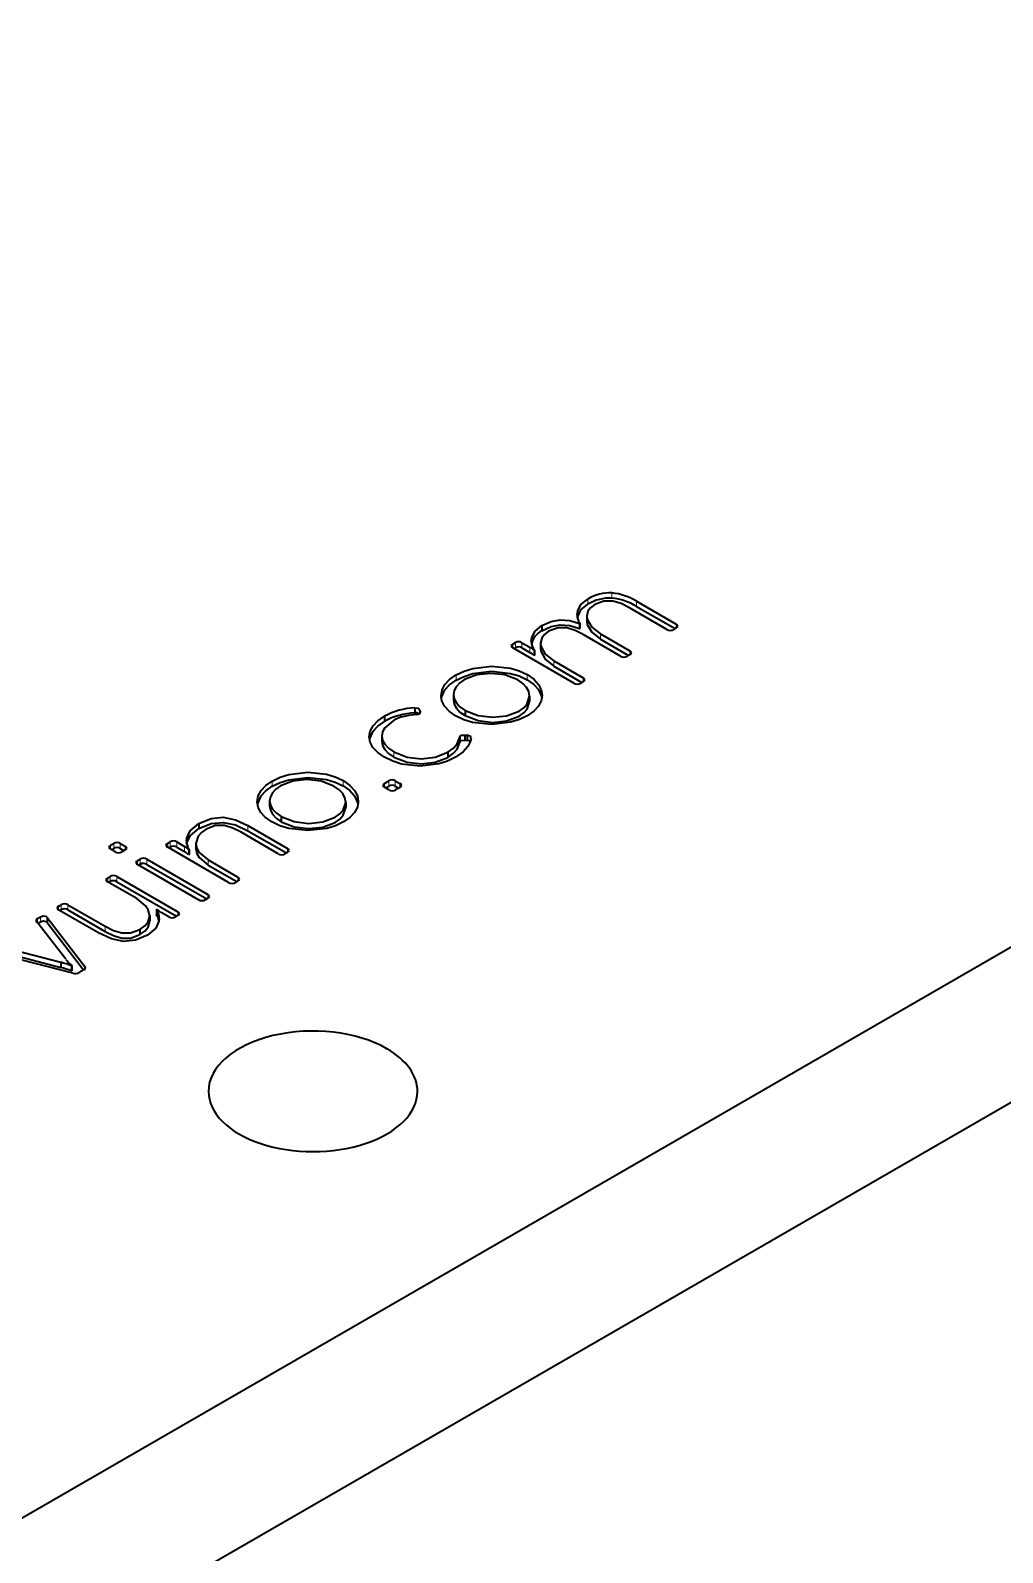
# Model space of a CAD drawing. Extents: x -452 to 1254, y -592 to 756.
# Drawn here: x 719.63 to 734.97, y 382.83 to 406.87 of the extents above; entities that cross this region are included whole.
import ezdxf

# ---------------------------------------------------------------- set-up
doc = ezdxf.new("R2010")
doc.units = 0

msp = doc.modelspace()

# ---------------------------------------------------------------- linework, layer by layer
at = {"color": 7, "lineweight": 35}
for p, q in [((627.083, 330.028), (828.162, 446.121)), ((627.083, 327.578), (828.162, 443.671))]:
    msp.add_line(p, q, dxfattribs=at)
at = {"color": 7, "lineweight": 13, "ltscale": 0.002041}
for p, q in [((728.424, 397.892), (728.424, 397.81)), ((728.624, 397.34), (728.624, 397.258)), ((723.444, 395.017), (723.444, 394.935)), ((724.565, 395.023), (724.565, 394.941)), ((725.285, 395.019), (725.285, 394.937)), ((723.058, 394.315), (723.058, 394.233)), ((721.832, 394.056), (721.832, 393.974)), ((721.936, 394.055), (721.936, 393.973)), ((722.059, 393.983), (722.059, 393.902)), ((722.431, 393.771), (722.431, 393.69)), ((720.886, 393.51), (720.886, 393.428)), ((719.74, 392.848), (719.74, 392.767)), ((719.785, 392.874), (719.785, 392.793)), ((720.112, 393.063), (720.112, 392.982)), ((720.219, 393.063), (720.219, 392.982))]:
    msp.add_line(p, q, dxfattribs=at)
at = {"color": 7, "lineweight": 13, "ltscale": 0.002042}
for p, q in [((728.807, 397.987), (728.807, 397.906)), ((729.194, 397.857), (729.194, 397.776)), ((727.283, 397.203), (727.283, 397.122)), ((727.387, 397.202), (727.387, 397.12)), ((727.51, 397.131), (727.51, 397.049)), ((726.347, 396.693), (726.347, 396.611)), ((727.468, 396.699), (727.468, 396.617)), ((727.889, 396.915), (727.889, 396.833)), ((725.366, 395.478), (725.366, 395.396)), ((725.387, 395.019), (725.387, 394.938)), ((720.941, 394.033), (720.941, 393.951)), ((721.045, 394.031), (721.045, 393.95)), ((721.36, 393.783), (721.36, 393.702)), ((721.464, 393.782), (721.464, 393.701)), ((720.99, 393.509), (720.99, 393.427)), ((720.807, 392.723), (720.807, 392.642))]:
    msp.add_line(p, q, dxfattribs=at)
at = {"color": 7, "lineweight": 35, "ltscale": 0.01706}
for p, q in [((729.676, 397.412), (729.085, 397.753)), ((728.943, 396.988), (728.352, 397.33))]:
    msp.add_line(p, q, dxfattribs=at)
at = {"color": 7, "lineweight": 35, "ltscale": 0.018102}
msp.add_line((729.194, 397.857), (729.821, 397.495), dxfattribs=at)
at = {"color": 7, "lineweight": 35, "ltscale": 0.017593}
msp.add_line((729.194, 397.776), (729.803, 397.424), dxfattribs=at)
at = {"color": 7, "lineweight": 35, "ltscale": 0.002041}
for p, q in [((727.698, 397.472), (727.698, 397.39)), ((728.295, 397.508), (728.295, 397.426)), ((728.411, 397.621), (728.411, 397.539)), ((727.583, 397.084), (727.583, 397.003)), ((726.306, 396.382), (726.306, 396.301)), ((727.508, 396.356), (727.508, 396.275)), ((725.217, 396.04), (725.217, 395.958)), ((726.488, 396.133), (726.488, 396.052)), ((726.522, 395.741), (726.522, 395.659)), ((726.214, 395.472), (726.214, 395.39)), ((723.403, 394.706), (723.403, 394.625)), ((724.605, 394.68), (724.605, 394.599)), ((722.284, 394.347), (722.284, 394.265)), ((723.585, 394.457), (723.585, 394.375)), ((722.127, 393.934), (722.127, 393.853)), ((719.889, 392.863), (719.889, 392.782)), ((721.511, 392.889), (721.511, 392.808)), ((721.615, 392.988), (721.615, 392.907)), ((720.108, 392.155), (720.108, 392.073)), ((720.274, 392.101), (720.274, 392.019))]:
    msp.add_line(p, q, dxfattribs=at)
at = {"color": 7, "lineweight": 35, "ltscale": 0.000127189}
for p, q in [((728.295, 397.508), (728.299, 397.51)), ((722.127, 393.934), (722.131, 393.937))]:
    msp.add_line(p, q, dxfattribs=at)
at = {"color": 7, "lineweight": 35, "ltscale": 0.000126806}
for p, q in [((728.295, 397.426), (728.299, 397.428)), ((722.127, 393.853), (722.131, 393.855)), ((720.274, 392.101), (720.278, 392.104))]:
    msp.add_line(p, q, dxfattribs=at)
at = {"color": 7, "lineweight": 35, "ltscale": 0.002042}
for p, q in [((728.299, 397.51), (728.299, 397.428)), ((727.68, 397.196), (727.68, 397.114)), ((727.578, 397.082), (727.578, 397)), ((725.693, 396.175), (725.693, 396.093)), ((725.175, 395.728), (725.175, 395.646)), ((726.486, 395.744), (726.486, 395.663)), ((726.403, 395.711), (726.403, 395.629)), ((722.131, 393.937), (722.131, 393.855)), ((722.237, 394.031), (722.237, 393.949)), ((721.356, 392.674), (721.356, 392.593)), ((720.278, 392.104), (720.278, 392.022))]:
    msp.add_line(p, q, dxfattribs=at)
at = {"color": 7, "lineweight": 35, "ltscale": 0.001105}
msp.add_line((729.821, 397.434), (729.783, 397.412), dxfattribs=at)
at = {"color": 7, "lineweight": 13, "ltscale": 0.001534}
for p, q in [((729.821, 397.495), (729.821, 397.434)), ((727.245, 397.181), (727.245, 397.12)), ((729.088, 397.072), (729.088, 397.011)), ((728.352, 396.647), (728.352, 396.586))]:
    msp.add_line(p, q, dxfattribs=at)
at = {"color": 7, "lineweight": 35, "ltscale": 0.001103}
for p, q in [((727.245, 397.181), (727.283, 397.203)), ((721.955, 392.893), (721.917, 392.87)), ((720.484, 392.09), (720.484, 392.046))]:
    msp.add_line(p, q, dxfattribs=at)
at = {"color": 7, "lineweight": 35, "ltscale": 0.003558}
for p, q in [((727.387, 397.202), (727.51, 397.131)), ((727.387, 397.12), (727.51, 397.049)), ((721.812, 392.872), (721.689, 392.943))]:
    msp.add_line(p, q, dxfattribs=at)
at = {"color": 7, "lineweight": 35, "ltscale": 0.013375}
for p, q in [((728.624, 397.34), (729.088, 397.072)), ((727.889, 396.915), (728.352, 396.647))]:
    msp.add_line(p, q, dxfattribs=at)
at = {"color": 7, "lineweight": 35, "ltscale": 0.012867}
msp.add_line((728.624, 397.258), (729.07, 397.001), dxfattribs=at)
at = {"color": 7, "lineweight": 35, "ltscale": 0.027791}
for p, q in [((728.208, 396.564), (727.245, 397.12)), ((722.756, 393.417), (721.794, 393.972)), ((722.282, 393.143), (721.319, 393.699)), ((721.464, 393.782), (722.427, 393.226)), ((720.99, 393.509), (721.953, 392.953))]:
    msp.add_line(p, q, dxfattribs=at)
at = {"color": 7, "lineweight": 35, "ltscale": 0.000595423}
msp.add_line((727.263, 397.11), (727.283, 397.122), dxfattribs=at)
at = {"color": 7, "lineweight": 35, "ltscale": 0.000125103}
msp.add_line((727.578, 397.082), (727.583, 397.084), dxfattribs=at)
at = {"color": 7, "lineweight": 35, "ltscale": 0.000125487}
msp.add_line((727.578, 397), (727.583, 397.003), dxfattribs=at)
at = {"color": 7, "lineweight": 35, "ltscale": 0.00116}
msp.add_line((729.089, 397.012), (729.049, 396.989), dxfattribs=at)
at = {"color": 7, "lineweight": 35, "ltscale": 0.012866}
msp.add_line((727.889, 396.833), (728.334, 396.576), dxfattribs=at)
at = {"color": 7, "lineweight": 35, "ltscale": 0.001168}
for p, q in [((728.354, 396.587), (728.314, 396.564)), ((721.319, 393.76), (721.36, 393.783)), ((720.072, 393.04), (720.112, 393.063))]:
    msp.add_line(p, q, dxfattribs=at)
at = {"color": 7, "lineweight": 35, "ltscale": 0.000590977}
msp.add_line((725.772, 396.137), (725.781, 396.115), dxfattribs=at)
at = {"color": 7, "lineweight": 35, "ltscale": 0.001334}
msp.add_line((725.772, 396.137), (725.772, 396.084), dxfattribs=at)
at = {"color": 7, "lineweight": 35, "ltscale": 0.000294467}
msp.add_line((725.781, 396.115), (725.783, 396.103), dxfattribs=at)
at = {"color": 7, "lineweight": 13, "ltscale": 0.000539398}
msp.add_line((725.781, 396.115), (725.781, 396.093), dxfattribs=at)
at = {"color": 7, "lineweight": 35, "ltscale": 0.000912893}
msp.add_line((726.486, 395.744), (726.522, 395.741), dxfattribs=at)
at = {"color": 7, "lineweight": 35, "ltscale": 0.000912814}
msp.add_line((726.486, 395.663), (726.522, 395.659), dxfattribs=at)
at = {"color": 7, "lineweight": 35, "ltscale": 0.002024}
msp.add_line((725.215, 394.979), (725.285, 395.019), dxfattribs=at)
at = {"color": 7, "lineweight": 35, "ltscale": 0.002089}
msp.add_line((725.387, 395.019), (725.46, 394.977), dxfattribs=at)
at = {"color": 7, "lineweight": 13, "ltscale": 0.00147}
for p, q in [((725.215, 394.979), (725.215, 394.92)), ((721.122, 393.987), (721.122, 393.928))]:
    msp.add_line(p, q, dxfattribs=at)
at = {"color": 7, "lineweight": 35, "ltscale": 0.002088}
msp.add_line((725.287, 394.878), (725.215, 394.92), dxfattribs=at)
at = {"color": 7, "lineweight": 35, "ltscale": 0.001454}
msp.add_line((725.235, 394.908), (725.285, 394.937), dxfattribs=at)
at = {"color": 7, "lineweight": 35, "ltscale": 0.001581}
msp.add_line((725.387, 394.938), (725.442, 394.906), dxfattribs=at)
at = {"color": 7, "lineweight": 35, "ltscale": 0.002026}
msp.add_line((725.461, 394.917), (725.391, 394.877), dxfattribs=at)
at = {"color": 7, "lineweight": 13, "ltscale": 0.001533}
for p, q in [((725.46, 394.977), (725.46, 394.916)), ((721.794, 394.034), (721.794, 393.972)), ((723.685, 393.953), (723.685, 393.891)), ((721.319, 393.76), (721.319, 393.699)), ((722.901, 393.5), (722.901, 393.439)), ((722.427, 393.226), (722.427, 393.165))]:
    msp.add_line(p, q, dxfattribs=at)
at = {"color": 7, "lineweight": 35, "ltscale": 0.018101}
msp.add_line((723.058, 394.315), (723.685, 393.953), dxfattribs=at)
at = {"color": 7, "lineweight": 35, "ltscale": 0.001104}
msp.add_line((721.794, 394.034), (721.832, 394.056), dxfattribs=at)
at = {"color": 7, "lineweight": 35, "ltscale": 0.003559}
for p, q in [((721.936, 394.055), (722.059, 393.983)), ((721.936, 393.973), (722.059, 393.902))]:
    msp.add_line(p, q, dxfattribs=at)
at = {"color": 7, "lineweight": 35, "ltscale": 0.016997}
msp.add_line((723.54, 393.869), (722.952, 394.209), dxfattribs=at)
at = {"color": 7, "lineweight": 35, "ltscale": 0.017592}
msp.add_line((723.058, 394.233), (723.667, 393.881), dxfattribs=at)
at = {"color": 7, "lineweight": 35, "ltscale": 0.001533}
for p, q in [((720.888, 394.002), (720.941, 394.033)), ((721.122, 393.928), (721.069, 393.898))]:
    msp.add_line(p, q, dxfattribs=at)
at = {"color": 7, "lineweight": 13, "ltscale": 0.001478}
msp.add_line((720.888, 394.002), (720.888, 393.943), dxfattribs=at)
at = {"color": 7, "lineweight": 35, "ltscale": 0.002208}
for p, q in [((720.966, 393.897), (720.89, 393.942)), ((721.045, 394.031), (721.122, 393.987))]:
    msp.add_line(p, q, dxfattribs=at)
at = {"color": 7, "lineweight": 35, "ltscale": 0.000969031}
msp.add_line((720.908, 393.931), (720.941, 393.951), dxfattribs=at)
at = {"color": 7, "lineweight": 35, "ltscale": 0.001637}
msp.add_line((721.045, 393.95), (721.102, 393.917), dxfattribs=at)
at = {"color": 7, "lineweight": 35, "ltscale": 0.000595805}
msp.add_line((721.811, 393.962), (721.832, 393.974), dxfattribs=at)
at = {"color": 7, "lineweight": 35, "ltscale": 0.001161}
for p, q in [((723.685, 393.891), (723.645, 393.868)), ((720.846, 393.487), (720.886, 393.51))]:
    msp.add_line(p, q, dxfattribs=at)
at = {"color": 7, "lineweight": 35, "ltscale": 0.000659017}
for p, q in [((721.337, 393.689), (721.36, 393.702)), ((720.863, 393.415), (720.886, 393.428))]:
    msp.add_line(p, q, dxfattribs=at)
at = {"color": 7, "lineweight": 35, "ltscale": 0.027283}
for p, q in [((721.464, 393.701), (722.409, 393.155)), ((720.99, 393.427), (721.935, 392.881))]:
    msp.add_line(p, q, dxfattribs=at)
at = {"color": 7, "lineweight": 35, "ltscale": 0.013558}
msp.add_line((722.431, 393.771), (722.901, 393.5), dxfattribs=at)
at = {"color": 7, "lineweight": 35, "ltscale": 0.013051}
msp.add_line((722.431, 393.69), (722.883, 393.429), dxfattribs=at)
at = {"color": 7, "lineweight": 35, "ltscale": 0.013249}
msp.add_line((721.304, 393.16), (720.845, 393.425), dxfattribs=at)
at = {"color": 7, "lineweight": 13, "ltscale": 0.00154}
msp.add_line((720.846, 393.487), (720.846, 393.425), dxfattribs=at)
at = {"color": 7, "lineweight": 35, "ltscale": 0.001167}
msp.add_line((722.903, 393.44), (722.862, 393.417), dxfattribs=at)
at = {"color": 7, "lineweight": 35, "ltscale": 0.001166}
msp.add_line((722.429, 393.166), (722.388, 393.143), dxfattribs=at)
at = {"color": 7, "lineweight": 35, "ltscale": 0.00129}
for p, q in [((719.74, 392.848), (719.785, 392.874)), ((719.74, 392.767), (719.785, 392.793))]:
    msp.add_line(p, q, dxfattribs=at)
at = {"color": 7, "lineweight": 35, "ltscale": 0.024384}
msp.add_line((719.889, 392.863), (720.484, 392.09), dxfattribs=at)
at = {"color": 7, "lineweight": 13, "ltscale": 0.001479}
msp.add_line((720.072, 393.04), (720.072, 392.981), dxfattribs=at)
at = {"color": 7, "lineweight": 35, "ltscale": 0.018093}
msp.add_line((720.701, 392.618), (720.074, 392.98), dxfattribs=at)
at = {"color": 7, "lineweight": 35, "ltscale": 0.000603938}
msp.add_line((720.091, 392.969), (720.112, 392.982), dxfattribs=at)
at = {"color": 7, "lineweight": 35, "ltscale": 0.01699}
for p, q in [((720.219, 393.063), (720.807, 392.723)), ((720.219, 392.982), (720.807, 392.642))]:
    msp.add_line(p, q, dxfattribs=at)
at = {"color": 7, "lineweight": 35, "ltscale": 0.000118678}
msp.add_line((721.619, 392.991), (721.615, 392.988), dxfattribs=at)
at = {"color": 7, "lineweight": 13, "ltscale": 0.001532}
msp.add_line((721.953, 392.953), (721.953, 392.891), dxfattribs=at)
at = {"color": 7, "lineweight": 35, "ltscale": 0.018726}
msp.add_line((720.187, 392.201), (719.725, 392.791), dxfattribs=at)
at = {"color": 7, "lineweight": 35, "ltscale": 0.023621}
msp.add_line((719.889, 392.782), (720.465, 392.033), dxfattribs=at)
at = {"color": 7, "lineweight": 35, "ltscale": 0.026453}
for p, q in [((719.084, 392.42), (720.108, 392.155)), ((719.084, 392.339), (720.108, 392.073))]:
    msp.add_line(p, q, dxfattribs=at)
at = {"color": 7, "lineweight": 35, "ltscale": 0.034555}
msp.add_line((720.297, 391.982), (718.958, 392.326), dxfattribs=at)
at = {"color": 7, "lineweight": 35, "ltscale": 0.000126427}
msp.add_line((720.274, 392.019), (720.278, 392.022), dxfattribs=at)
at = {"color": 7, "lineweight": 35, "ltscale": 0.002019}
msp.add_line((720.467, 392.034), (720.397, 391.993), dxfattribs=at)
at = {"color": 7, "lineweight": 35}
for points in [[(728.257, 397.641), (728.266, 397.705), (728.318, 397.805), (728.424, 397.892)], [(728.261, 397.6), (728.318, 397.723), (728.424, 397.81)], [(728.537, 397.805), (728.47, 397.754), (728.429, 397.698), (728.411, 397.621)], [(729.085, 397.753), (728.954, 397.819), (728.819, 397.858), (728.679, 397.857), (728.537, 397.805)], [(727.534, 397.222), (727.542, 397.284), (727.595, 397.386), (727.698, 397.472)], [(727.698, 397.472), (727.845, 397.538), (727.992, 397.565), (728.141, 397.554), (728.295, 397.508)], [(727.698, 397.39), (727.845, 397.456), (727.992, 397.483), (728.141, 397.472), (728.295, 397.426)], [(728.352, 397.33), (728.229, 397.393), (728.097, 397.435), (727.957, 397.438), (727.807, 397.384)], [(728.411, 397.621), (728.417, 397.573), (728.487, 397.448), (728.624, 397.34)], [(728.411, 397.539), (728.417, 397.492), (728.487, 397.366), (728.624, 397.258)], [(727.807, 397.384), (727.741, 397.333), (727.698, 397.275), (727.68, 397.196)], [(727.68, 397.196), (727.686, 397.149), (727.755, 397.023), (727.889, 396.915)], [(727.68, 397.114), (727.686, 397.067), (727.755, 396.941), (727.889, 396.833)], [(726.11, 396.365), (726.126, 396.458), (726.171, 396.542), (726.245, 396.621), (726.347, 396.693)], [(727.32, 396.613), (727.117, 396.692), (726.893, 396.718), (726.672, 396.693), (726.479, 396.619), (726.404, 396.566), (726.349, 396.507), (726.317, 396.445), (726.306, 396.382)], [(726.347, 396.693), (726.472, 396.752), (726.61, 396.795), (726.907, 396.831), (727.203, 396.8), (727.342, 396.759), (727.468, 396.699)], [(726.347, 396.611), (726.472, 396.67), (726.61, 396.714), (726.907, 396.75), (727.203, 396.718), (727.342, 396.677), (727.468, 396.617)], [(727.468, 396.699), (727.573, 396.625), (727.647, 396.544), (727.691, 396.458), (727.706, 396.371)], [(726.113, 396.324), (726.171, 396.46), (726.245, 396.539), (726.347, 396.611)], [(727.508, 396.356), (727.495, 396.429), (727.459, 396.494), (727.401, 396.556), (727.32, 396.613)], [(727.468, 396.617), (727.573, 396.543), (727.647, 396.462), (727.703, 396.33)], [(726.339, 396.047), (726.236, 396.12), (726.164, 396.2), (726.123, 396.282), (726.11, 396.365)], [(726.306, 396.382), (726.318, 396.314), (726.352, 396.25), (726.408, 396.189), (726.488, 396.133)], [(726.306, 396.301), (726.318, 396.232), (726.352, 396.168), (726.408, 396.107), (726.488, 396.052)], [(726.488, 396.133), (726.694, 396.052), (726.922, 396.024), (727.145, 396.047), (727.34, 396.122), (727.414, 396.175), (727.468, 396.234), (727.508, 396.356)], [(726.488, 396.052), (726.694, 395.971), (726.922, 395.942), (727.145, 395.966), (727.34, 396.04), (727.414, 396.093), (727.468, 396.152), (727.508, 396.275)], [(727.706, 396.371), (727.691, 396.283), (727.646, 396.198), (727.573, 396.119), (727.47, 396.047)], [(724.976, 395.716), (724.992, 395.805), (725.038, 395.888), (725.113, 395.968), (725.217, 396.04)], [(725.351, 395.968), (725.219, 395.855), (725.186, 395.792), (725.175, 395.728)], [(725.693, 396.175), (725.742, 396.17), (725.759, 396.16), (725.772, 396.137)], [(727.47, 396.047), (727.346, 395.988), (727.207, 395.945), (726.909, 395.91), (726.608, 395.944), (726.467, 395.986), (726.339, 396.047)], [(724.979, 395.675), (725.038, 395.807), (725.113, 395.886), (725.217, 395.958)], [(725.175, 395.728), (725.187, 395.662), (725.222, 395.598), (725.282, 395.536), (725.366, 395.478)], [(726.403, 395.711), (726.416, 395.733), (726.433, 395.742), (726.486, 395.744)], [(725.217, 395.392), (725.11, 395.467), (725.034, 395.548), (724.991, 395.631), (724.976, 395.716)], [(725.175, 395.646), (725.187, 395.58), (725.222, 395.516), (725.282, 395.454), (725.366, 395.396)], [(726.214, 395.472), (726.304, 395.537), (726.361, 395.603), (726.403, 395.711)], [(726.214, 395.39), (726.304, 395.456), (726.361, 395.522), (726.403, 395.629)], [(726.582, 395.692), (726.567, 395.636), (726.53, 395.563), (726.457, 395.48), (726.337, 395.393)], [(726.403, 395.629), (726.416, 395.652), (726.433, 395.66), (726.486, 395.663)], [(726.337, 395.393), (726.212, 395.333), (726.075, 395.288), (725.781, 395.252), (725.487, 395.285), (725.347, 395.329), (725.217, 395.392)], [(725.366, 395.478), (725.572, 395.396), (725.795, 395.369), (726.016, 395.395), (726.214, 395.472)], [(725.366, 395.396), (725.572, 395.314), (725.795, 395.287), (726.016, 395.313), (726.214, 395.39)], [(723.207, 394.689), (723.223, 394.782), (723.268, 394.866), (723.342, 394.945), (723.444, 395.017)], [(724.416, 394.937), (724.214, 395.015), (723.99, 395.042), (723.769, 395.017), (723.576, 394.943), (723.501, 394.89), (723.446, 394.831), (723.414, 394.769), (723.403, 394.706)], [(723.444, 395.017), (723.569, 395.076), (723.707, 395.119), (724.004, 395.155), (724.3, 395.124), (724.439, 395.082), (724.565, 395.023)], [(723.444, 394.935), (723.569, 394.994), (723.707, 395.037), (724.004, 395.074), (724.3, 395.042), (724.439, 395.001), (724.565, 394.941)], [(724.565, 395.023), (724.67, 394.949), (724.744, 394.868), (724.788, 394.782), (724.803, 394.695)], [(723.21, 394.648), (723.268, 394.784), (723.342, 394.863), (723.444, 394.935)], [(724.605, 394.68), (724.592, 394.753), (724.556, 394.818), (724.498, 394.88), (724.416, 394.937)], [(724.565, 394.941), (724.67, 394.867), (724.744, 394.786), (724.8, 394.654)], [(723.436, 394.371), (723.333, 394.444), (723.261, 394.524), (723.22, 394.606), (723.207, 394.689)], [(723.403, 394.706), (723.415, 394.638), (723.449, 394.574), (723.505, 394.513), (723.585, 394.457)], [(723.403, 394.625), (723.415, 394.556), (723.449, 394.492), (723.505, 394.431), (723.585, 394.375)], [(723.585, 394.457), (723.791, 394.376), (724.019, 394.348), (724.242, 394.371), (724.437, 394.446), (724.511, 394.498), (724.565, 394.558), (724.605, 394.68)], [(723.585, 394.375), (723.791, 394.294), (724.019, 394.266), (724.242, 394.289), (724.437, 394.364), (724.511, 394.417), (724.565, 394.476), (724.605, 394.599)], [(724.803, 394.695), (724.788, 394.607), (724.743, 394.522), (724.669, 394.443), (724.567, 394.371)], [(722.089, 394.072), (722.093, 394.117), (722.147, 394.233), (722.284, 394.347)], [(722.284, 394.347), (722.48, 394.428), (722.671, 394.445), (722.863, 394.405), (723.058, 394.315)], [(722.284, 394.265), (722.48, 394.346), (722.671, 394.363), (722.863, 394.323), (723.058, 394.233)], [(722.952, 394.209), (722.823, 394.275), (722.69, 394.315), (722.55, 394.313), (722.401, 394.257)], [(724.567, 394.371), (724.443, 394.312), (724.304, 394.269), (724.006, 394.234), (723.705, 394.268), (723.564, 394.31), (723.436, 394.371)], [(722.092, 394.031), (722.147, 394.152), (722.284, 394.265)], [(722.401, 394.257), (722.327, 394.205), (722.275, 394.146), (722.237, 394.031)], [(722.237, 394.031), (722.253, 393.954), (722.29, 393.89), (722.431, 393.771)], [(722.237, 393.949), (722.253, 393.872), (722.29, 393.808), (722.431, 393.69)], [(721.511, 392.889), (721.487, 392.984), (721.445, 393.047), (721.304, 393.16)], [(719.785, 392.874), (719.825, 392.889), (719.868, 392.882), (719.889, 392.863)], [(721.356, 392.674), (721.433, 392.73), (721.483, 392.791), (721.511, 392.889)], [(721.66, 392.848), (721.656, 392.806), (721.604, 392.694), (721.472, 392.585)], [(719.785, 392.793), (719.825, 392.808), (719.868, 392.8), (719.889, 392.782)], [(721.472, 392.585), (721.283, 392.505), (721.096, 392.485), (720.905, 392.524), (720.701, 392.618)], [(720.807, 392.723), (720.936, 392.658), (721.068, 392.617), (721.207, 392.618), (721.356, 392.674)], [(720.807, 392.642), (720.936, 392.576), (721.068, 392.536), (721.207, 392.536), (721.356, 392.593)], [(721.356, 392.593), (721.433, 392.648), (721.483, 392.709), (721.511, 392.808)]]:
    msp.add_lwpolyline(points, dxfattribs=at)
for centre, radius, start, end in [((728.768, 397.342), 0.647, 86.553, 122.0099), ((728.768, 397.26), 0.647, 86.553, 122.0099), ((728.708, 397.062), 0.932, 58.5879, 83.8932), ((728.708, 396.98), 0.932, 58.5879, 83.8932), ((728.48, 397.64), 0.223, 179.7551, 215.5853), ((729.729, 397.496), 0.0992, 237.7273, 302.4521), ((729.807, 397.454), 0.0426, 14.0998, 70.7427), ((729.807, 397.475), 0.0426, 289.2573, 345.9002), ((727.259, 397.14), 0.0429, 109.1335, 165.5826), ((727.334, 397.121), 0.0965, 56.6311, 121.7132), ((727.75, 397.221), 0.216, 179.7666, 219.3649), ((727.843, 397.111), 0.314, 117.5379, 167.0747), ((727.259, 397.161), 0.0429, 194.4174, 250.8665), ((727.334, 397.039), 0.0965, 56.6311, 121.7132), ((727.357, 396.846), 0.323, 46.8054, 61.7196), ((727.357, 396.765), 0.323, 46.8054, 61.7196), ((728.996, 397.073), 0.0992, 237.7273, 302.4521), ((729.073, 397.03), 0.0435, 14.6496, 70.8595), ((729.076, 397.05), 0.0403, 289.3774, 346.3635), ((728.261, 396.648), 0.0988, 237.5606, 302.4393), ((728.338, 396.606), 0.0436, 14.658, 70.8511), ((728.341, 396.626), 0.04, 289.4136, 346.4794), ((725.746, 395.065), 1.11, 92.74, 118.4979), ((725.746, 394.984), 1.11, 92.74, 118.4979), ((725.669, 395.427), 0.628, 100.8045, 120.4724), ((725.885, 394.343), 1.733, 95.4943, 101.0717), ((725.71, 396.009), 0.0849, 53.4524, 101.4436), ((726.516, 395.569), 0.0901, 54.3286, 86.2736), ((725.336, 394.939), 0.0951, 57.7329, 122.4543), ((725.229, 394.939), 0.0409, 109.2591, 165.9047), ((725.229, 394.959), 0.0409, 194.0953, 250.7409), ((725.336, 394.857), 0.0951, 57.7329, 122.4543), ((725.341, 394.96), 0.0971, 236.8673, 301.4795), ((725.445, 394.936), 0.0435, 14.6496, 70.8595), ((725.448, 394.956), 0.0403, 289.3774, 346.3635), ((720.992, 393.95), 0.0968, 56.7512, 121.5945), ((721.883, 393.974), 0.0965, 56.6311, 121.7132), ((722.326, 394.073), 0.237, 180.1479, 214.895), ((720.902, 393.963), 0.0404, 109.3156, 166.2027), ((720.904, 393.984), 0.0436, 194.8057, 250.9219), ((720.992, 393.868), 0.0968, 56.7512, 121.5945), ((721.017, 393.978), 0.0951, 237.7329, 302.4543), ((721.108, 393.948), 0.0409, 14.0953, 70.7409), ((721.108, 393.968), 0.0409, 289.2591, 345.9047), ((721.808, 393.993), 0.0429, 109.1335, 165.5826), ((721.808, 394.014), 0.0429, 194.4174, 250.8665), ((721.883, 393.892), 0.0965, 56.6311, 121.7132), ((721.906, 393.699), 0.323, 46.8054, 61.7196), ((721.906, 393.617), 0.323, 46.8054, 61.7196), ((723.594, 393.951), 0.0972, 236.9172, 301.6162), ((723.671, 393.912), 0.0428, 14.3918, 70.7583), ((723.671, 393.932), 0.0427, 289.1481, 345.8746), ((721.334, 393.719), 0.0429, 109.1335, 165.5826), ((721.334, 393.74), 0.0429, 194.4174, 250.8665), ((721.411, 393.701), 0.0968, 56.7512, 121.5945), ((721.411, 393.619), 0.0968, 56.7512, 121.5945), ((720.86, 393.445), 0.0431, 109.1651, 165.6225), ((720.86, 393.466), 0.0427, 194.2154, 250.7756), ((720.937, 393.427), 0.0969, 56.8013, 121.7312), ((720.937, 393.346), 0.0969, 56.8013, 121.7312), ((722.809, 393.5), 0.0988, 237.5606, 302.4393), ((722.886, 393.458), 0.0436, 14.658, 70.8511), ((722.889, 393.478), 0.04, 289.4136, 346.4794), ((720.166, 392.98), 0.0988, 57.5607, 122.4394), ((722.335, 393.227), 0.0988, 237.5606, 302.4393), ((722.412, 393.184), 0.0436, 14.658, 70.8511), ((722.415, 393.205), 0.04, 289.4136, 346.4794), ((719.755, 392.807), 0.0432, 110.1834, 169.2294), ((720.086, 393.001), 0.0404, 109.3156, 166.2027), ((720.088, 393.022), 0.0436, 194.8057, 250.9219), ((720.166, 392.898), 0.0988, 57.5607, 122.4394), ((721.417, 392.847), 0.243, 0.1061, 35.4224), ((721.419, 392.767), 0.24, 9.7743, 35.5537), ((721.825, 393.219), 0.307, 227.8958, 243.7758), ((721.866, 392.953), 0.0971, 236.8673, 301.4795), ((721.938, 392.911), 0.0435, 14.6496, 70.8595), ((721.941, 392.931), 0.0403, 289.3774, 346.3635), ((719.75, 392.818), 0.0368, 184.9481, 228.2469), ((719.591, 390.275), 1.949, 69.4945, 74.6173), ((720.654, 392.552), 0.585, 216.882, 229.9517), ((719.591, 390.194), 1.949, 69.4945, 74.6173), ((720.335, 392.103), 0.127, 252.6958, 299.5395), ((720.452, 392.076), 0.0444, 289.9019, 348.5875), ((720.46, 392.065), 0.0351, 4.4344, 46.4745)]:
    msp.add_arc(centre, radius, start, end, dxfattribs=at)
for centre, major_axis, ratio, start_param, end_param in [((713.855, 399.801), (11.927, -3.704), 0.041485, 6.192244, 6.296076), ((721.421, 393.143), (5.157, 2.568), 0.077666, 6.239141, 6.39654), ((724.087, 390.116), (-1.65, 0), 0.57735, 3.926991, 6.283185), ((724.087, 390.116), (-1.65, 0), 0.57735, 3.141593, 3.926991), ((724.087, 390.116), (-1.65, 0), 0.57735, 6.283185, 9.424778)]:
    msp.add_ellipse(centre, major_axis=major_axis, ratio=ratio, start_param=start_param, end_param=end_param, dxfattribs=at)

doc.saveas('drawing.dxf')
